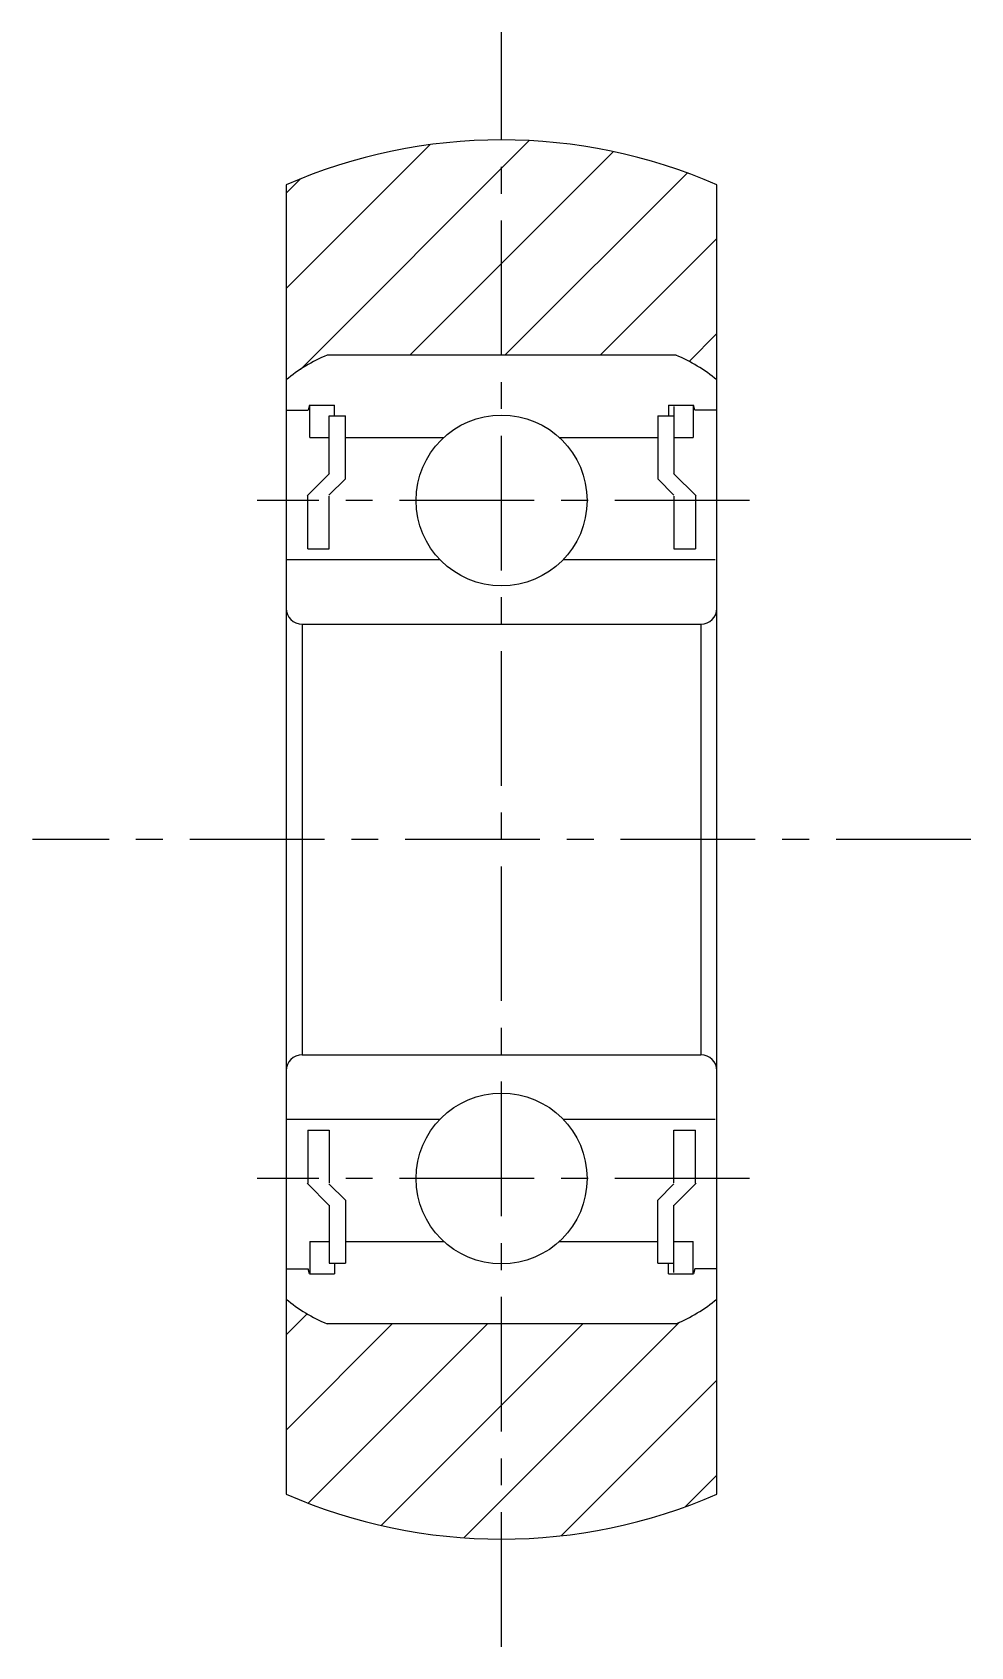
# Model space of a CAD drawing. Extents: x 2.6 to 40.5, y 2.5 to 37.6.
# Drawn here: x 31.83 to 40.54, y 22.62 to 37.62 of the extents above; entities outside this region: 2.
import ezdxf

# ---------------------------------------------------------------- set-up
doc = ezdxf.new("R2010")
doc.units = 0
doc.linetypes.add('CENTER', pattern=[2, 1.25, -0.25, 0.25, -0.25])
doc.layers.get('0').update_dxf_attribs({"linetype": 'CONTINUOUS'})
doc.layers.add('CENTER', color=1, linetype='CENTER')

# ---------------------------------------------------------------- blocks, each defined once
blk = doc.blocks.new('*X2')
at = {"color": 0, "linetype": 'CONTINUOUS'}
for p, q in [((34.183, -34.76), (35.519, -33.424)), ((34.315, -35.512), (36.44, -33.387)), ((35.331, -35.38), (37.222, -33.489)), ((34.183, -33.876), (34.318, -33.741)), ((36.215, -35.38), (37.908, -33.687)), ((37.098, -35.38), (38.183, -34.296)), ((37.925, -35.438), (38.183, -35.18)), ((34.183, -44.483), (34.378, -44.288)), ((34.183, -45.367), (35.169, -44.38)), ((34.387, -46.046), (36.053, -44.38)), ((35.064, -46.253), (36.937, -44.38)), ((35.833, -46.368), (37.835, -44.366)), ((36.736, -46.349), (38.183, -44.902)), ((37.889, -46.08), (38.183, -45.786))]:
    blk.add_line(p, q, dxfattribs=at)

msp = doc.modelspace()

# ---------------------------------------------------------------- linework, layer by layer
at = {"color": 7, "linetype": 'CONTINUOUS'}
for p, q in [((34.183, 36.203), (34.183, 24.037)), ((38.183, 24.037), (38.183, 36.203)), ((37.803, 34.62), (34.563, 34.62)), ((34.183, 34.11), (34.387, 34.11)), ((34.399, 34.155), (34.387, 34.11)), ((34.399, 34.155), (34.632, 34.155)), ((34.403, 33.855), (34.403, 34.15)), ((34.583, 34.055), (34.733, 34.055)), ((34.583, 33.517), (34.583, 34.055)), ((34.633, 34.055), (34.633, 34.155)), ((34.633, 34.055), (34.633, 34.155)), ((34.633, 34.055), (34.733, 34.055)), ((34.733, 33.855), (34.733, 34.055)), ((34.733, 33.47), (34.733, 34.055)), ((37.633, 34.055), (37.783, 34.055)), ((37.633, 34.055), (37.633, 33.47)), ((37.733, 34.155), (37.966, 34.155)), ((37.733, 34.155), (37.733, 34.055)), ((37.783, 34.144), (37.783, 33.517)), ((37.963, 34.15), (37.963, 33.855)), ((37.978, 34.11), (37.966, 34.155)), ((38.183, 34.11), (37.978, 34.11)), ((34.403, 33.855), (34.585, 33.855)), ((34.733, 33.855), (35.646, 33.855)), ((36.719, 33.855), (37.633, 33.855)), ((37.78, 33.855), (37.963, 33.855)), ((34.377, 33.314), (34.585, 33.522)), ((34.581, 33.319), (34.733, 33.47)), ((37.633, 33.47), (37.784, 33.319)), ((37.78, 33.522), (37.989, 33.314)), ((34.383, 32.82), (34.383, 33.314)), ((34.583, 32.82), (34.583, 33.309)), ((37.783, 33.309), (37.783, 32.82)), ((37.983, 33.314), (37.983, 32.82)), ((38.183, 33.27), (38.184, 33.27)), ((34.183, 32.72), (35.61, 32.72)), ((34.383, 32.82), (34.583, 32.82)), ((36.755, 32.72), (38.166, 32.72)), ((37.783, 32.82), (37.983, 32.82)), ((34.333, 32.12), (38.033, 32.12)), ((34.333, 32.12), (34.333, 28.12)), ((38.033, 32.12), (38.033, 28.12)), ((38.183, 30.12), (38.183, 30.12)), ((34.333, 28.12), (38.033, 28.12)), ((34.183, 27.52), (35.61, 27.52)), ((36.755, 27.52), (38.166, 27.52)), ((34.383, 27.42), (34.383, 26.926)), ((34.383, 27.42), (34.583, 27.42)), ((34.583, 27.42), (34.583, 26.931)), ((37.783, 26.931), (37.783, 27.42)), ((37.783, 27.42), (37.983, 27.42)), ((37.983, 26.926), (37.983, 27.42)), ((38.183, 27.12), (38.183, 27.12)), ((34.377, 26.926), (34.585, 26.717)), ((34.581, 26.921), (34.733, 26.77)), ((37.633, 26.77), (37.784, 26.921)), ((37.78, 26.717), (37.989, 26.926)), ((34.583, 26.723), (34.583, 26.185)), ((34.733, 26.77), (34.733, 26.185)), ((37.633, 26.185), (37.633, 26.77)), ((37.783, 26.096), (37.783, 26.723)), ((34.403, 26.385), (34.403, 26.09)), ((34.403, 26.385), (34.585, 26.385)), ((34.733, 26.385), (35.646, 26.385)), ((34.733, 26.385), (34.733, 26.185)), ((36.719, 26.385), (37.633, 26.385)), ((37.78, 26.385), (37.963, 26.385)), ((37.963, 26.09), (37.963, 26.385)), ((34.183, 26.13), (34.387, 26.13)), ((34.399, 26.085), (34.387, 26.13)), ((34.583, 26.185), (34.733, 26.185)), ((34.633, 26.185), (34.633, 26.085)), ((34.633, 26.185), (34.733, 26.185)), ((34.633, 26.185), (34.633, 26.085)), ((37.633, 26.185), (37.783, 26.185)), ((37.733, 26.085), (37.733, 26.185)), ((37.978, 26.13), (37.966, 26.085)), ((38.183, 26.13), (37.978, 26.13)), ((34.399, 26.085), (34.632, 26.085)), ((37.733, 26.085), (37.966, 26.085)), ((37.803, 25.62), (34.563, 25.62))]:
    msp.add_line(p, q, dxfattribs=at)
for centre in [(36.183, 33.27), (36.183, 26.97)]:
    msp.add_circle(centre, 0.794, dxfattribs=at)
for centre, radius, start, end in [((36.183, 31.62), 5, 66.4218, 113.5782), ((35.141, 33.236), 1.5, 112.67, 129.6999), ((37.224, 33.236), 1.5, 50.3001, 67.33), ((34.333, 32.27), 0.15, 180, 270), ((38.033, 32.27), 0.15, 270, 0), ((34.333, 27.97), 0.15, 90, 180), ((38.033, 27.97), 0.15, 0, 90), ((35.141, 27.004), 1.5, 230.3001, 247.33), ((37.224, 27.004), 1.5, 292.67, 309.6999), ((36.183, 28.62), 5, 246.4218, 293.5782)]:
    msp.add_arc(centre, radius, start, end, dxfattribs=at)
at = {"layer": 'CENTER', "color": 1, "linetype": 'CENTER'}
for p, q in [((36.183, 22.62), (36.183, 37.62)), ((38.486, 33.27), (33.914, 33.27)), ((40.539, 30.12), (31.827, 30.12)), ((38.486, 26.97), (33.914, 26.97))]:
    msp.add_line(p, q, dxfattribs=at)

# ---------------------------------------------------------------- block references
at = {"color": 3, "linetype": 'CONTINUOUS'}
msp.add_blockref('*X2', (0, 70), dxfattribs=at)

# ---------------------------------------------------------------- texts
at = {"color": 7, "linetype": 'CONTINUOUS'}
for s, p in [('UMBBR 4-13', (2.5, 6.25)), ('UMBR0413', (2.5, 2.5))]:
    msp.add_text(s, height=1, dxfattribs=at).set_placement(p)

doc.saveas('drawing.dxf')
